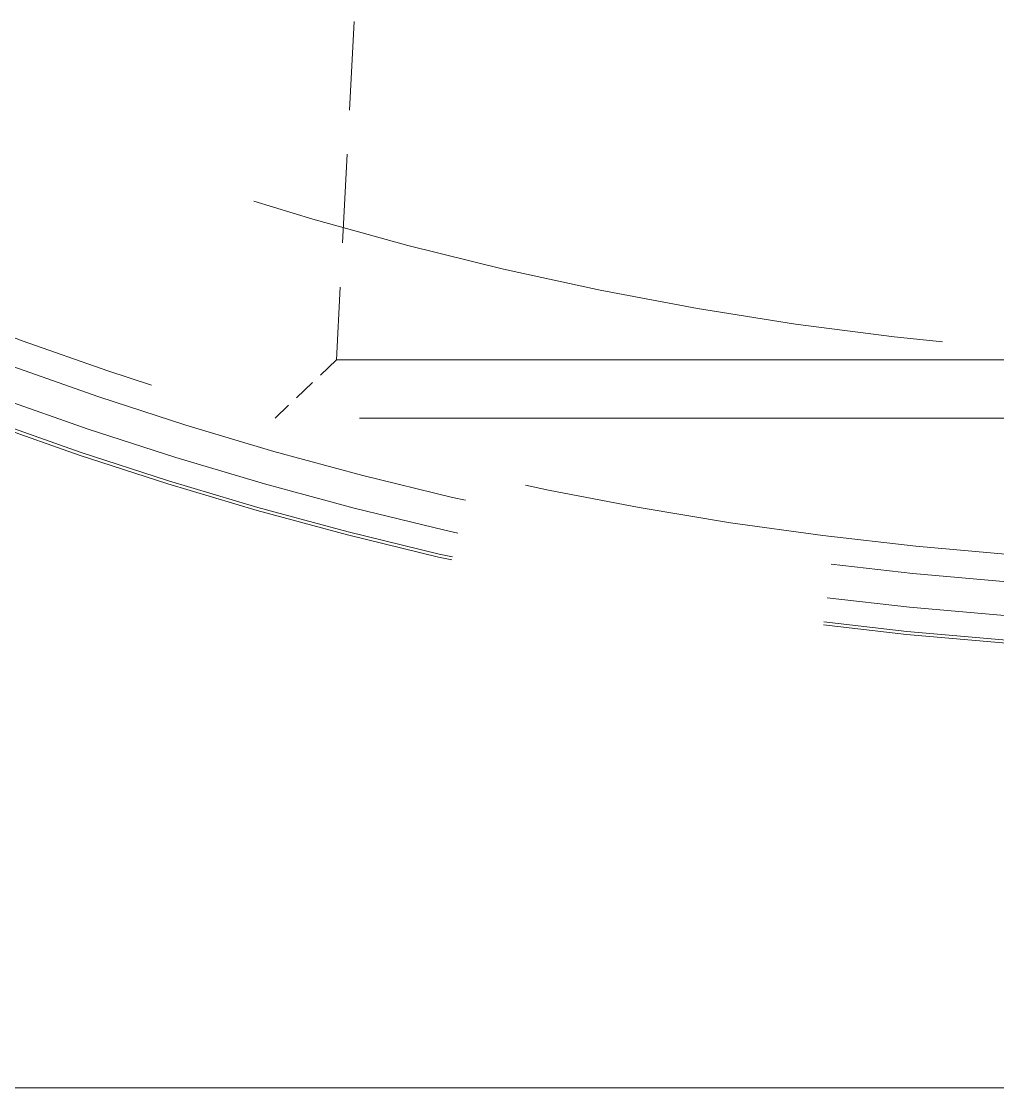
# Model space of a CAD drawing. Header units: millimetres. Extents: x 36 to 2484, y 36 to 1746.
# Drawn here: x 1461.9 to 1478.68, y 1194.63 to 1212.94 of the extents above; entities that cross this region are included whole.
import ezdxf

# ---------------------------------------------------------------- set-up
doc = ezdxf.new("R2010")
doc.units = ezdxf.units.MM
doc.header["$LTSCALE"] = 6
doc.linetypes.add('HIDDEN', pattern=[9.525, 6.35, -3.175])
doc.layers.add('가는파선_A3', color=7, linetype='HIDDEN', lineweight=13, true_color=0x008000)
doc.layers.add('굵은실선_A3', color=7, linetype='Continuous', lineweight=18)

msp = doc.modelspace()

# ---------------------------------------------------------------- linework, layer by layer
at = {"layer": '가는파선_A3', "ltscale": 0.040017}
msp.add_line((1467.62, 1212.941), (1467.315, 1207.126), dxfattribs=at)
at = {"layer": '가는파선_A3', "ltscale": 0.009894}
msp.add_line((1467.315, 1207.126), (1466.263, 1206.127), dxfattribs=at)
at = {"layer": '가는파선_A3', "ltscale": 0.353516}
msp.add_line((1467.315, 1207.126), (1570.211, 1207.126), dxfattribs=at)
at = {"layer": '가는파선_A3', "ltscale": 0.342919}
msp.add_line((1559.168, 1206.127), (1459.763, 1206.127), dxfattribs=at)
at = {"layer": '가는파선_A3', "ltscale": 0.340571}
msp.add_circle((1483.763, 1267.127), 65.052, dxfattribs=at)
at = {"layer": '가는파선_A3', "ltscale": 0.340297}
msp.add_circle((1483.763, 1267.127), 65, dxfattribs=at)
at = {"layer": '가는파선_A3', "ltscale": 0.338101}
msp.add_circle((1483.763, 1267.127), 64.581, dxfattribs=at)
at = {"layer": '가는파선_A3', "ltscale": 0.335061}
msp.add_circle((1483.763, 1267.127), 64, dxfattribs=at)
at = {"layer": '가는파선_A3', "ltscale": 0.349222}
msp.add_circle((1483.763, 1267.127), 63.528, dxfattribs=at)
at = {"layer": '가는파선_A3', "ltscale": 0.333491}
msp.add_circle((1483.763, 1267.127), 54.6, dxfattribs=at)
at = {"layer": '가는파선_A3', "ltscale": 0.317507}
msp.add_arc((1483.763, 1267.127), 60, 218.01696, 321.98304, dxfattribs=at)
at = {"layer": '굵은실선_A3'}
msp.add_line((1406.668, 1194.627), (1511.668, 1194.627), dxfattribs=at)

doc.saveas('drawing.dxf')
